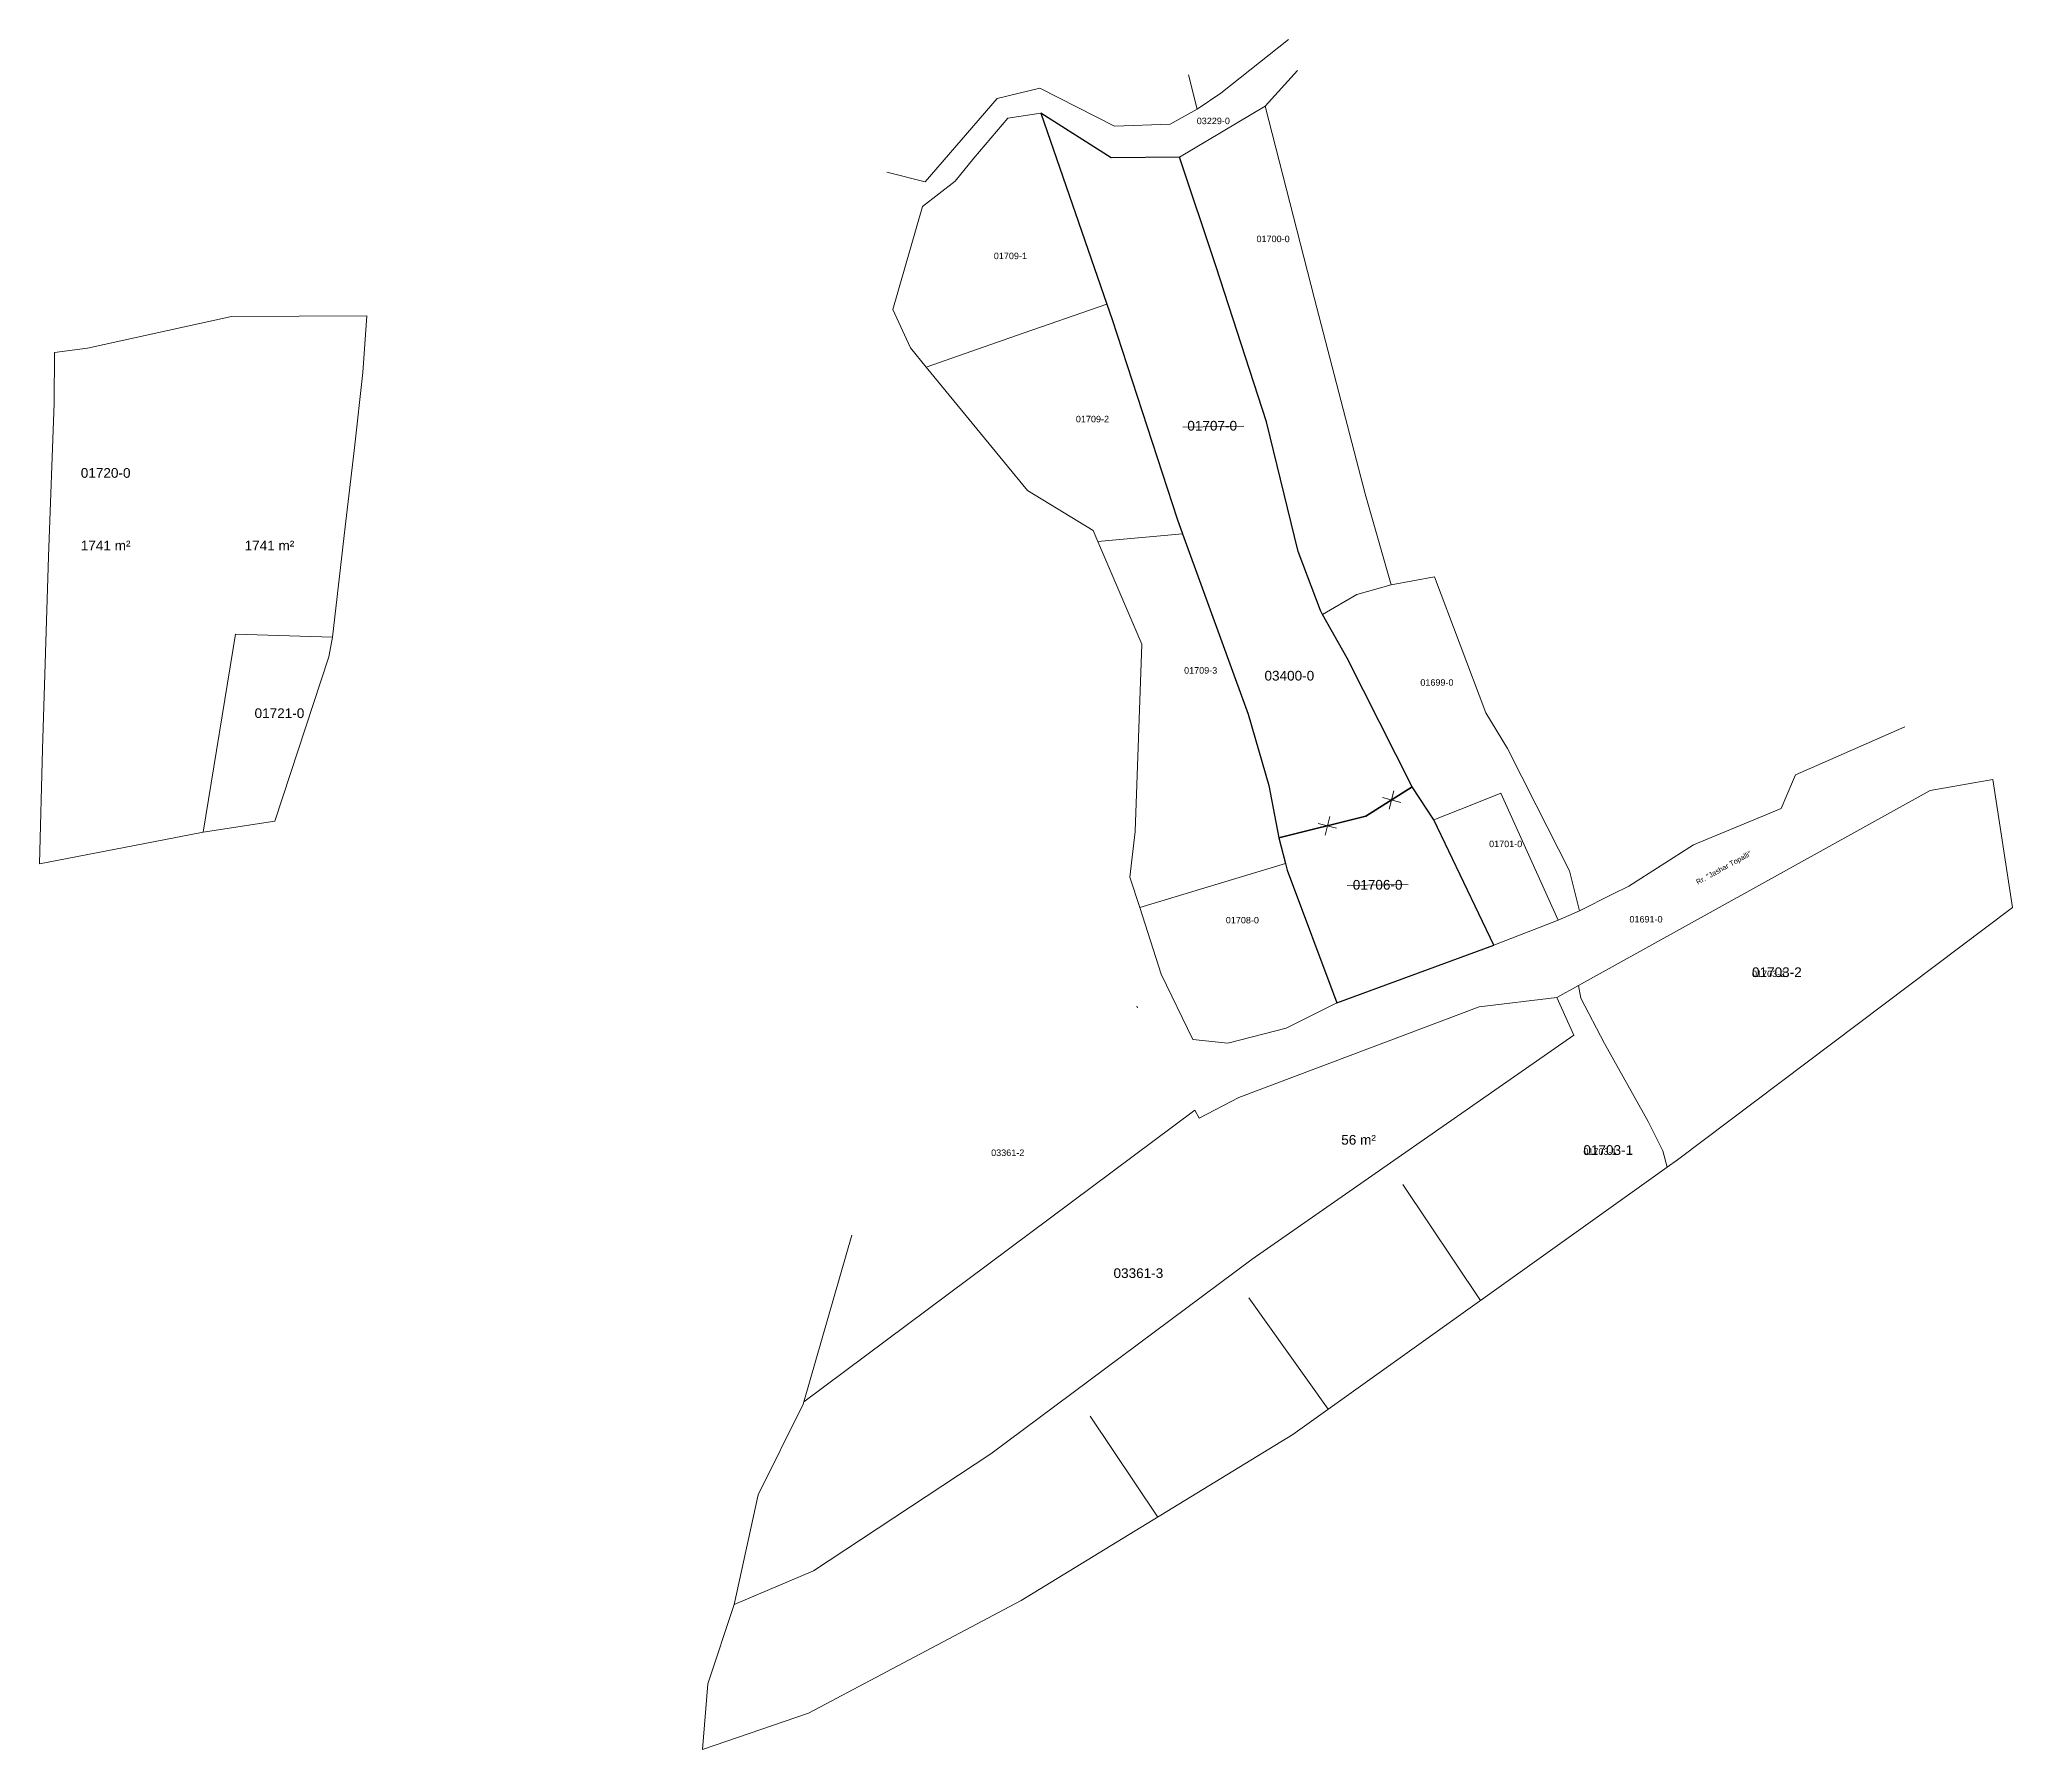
# Model space of a CAD drawing. Header units: metres. Extents: x 7514305 to 7515651, y 4686379 to 4686759.
# Drawn here: x 7514305.1 to 7514610.2, y 4686379 to 4686643.5 of the extents above.
import ezdxf

# ---------------------------------------------------------------- set-up
doc = ezdxf.new("R2010")
doc.units = ezdxf.units.M
doc.layers.get('0').update_dxf_attribs({"lineweight": 0})
for name, color, linetype, lineweight in [('Nr Parceles Baze', 7, 'Continuous', 0), ('Nr-Kojshi', 251, 'Continuous', 0), ('Parc-Kojshi', 251, 'Continuous', 0), ('Parc-Re', 1, 'Continuous', 0), ('Parcela Baze', 7, 'Continuous', 0), ('ParcReNet_12', 4, 'Continuous', 0), ('Pikat Ndarjes garb', 1, 'Continuous', 0), ('sip', 1, 'Continuous', 0)]:
    doc.layers.add(name, color=color, linetype=linetype, lineweight=lineweight)
doc.styles.get("Standard").update_dxf_attribs({"font": 'arial.ttf'})

msp = doc.modelspace()

# ---------------------------------------------------------------- linework, layer by layer
at = {"layer": 'Parc-Kojshi'}
for points in [[(7514498.27, 4686643.46), (7514487.8, 4686635.15)], [(7514494.63, 4686633.12), (7514499.65, 4686638.67)], [(7514459.8, 4686635.92), (7514453.23, 4686634.35)], [(7514471.34, 4686630.07), (7514459.8, 4686635.92)], [(7514484.11, 4686632.69), (7514482.81, 4686637.97)], [(7514487.8, 4686635.15), (7514484.11, 4686632.69)], [(7514453.23, 4686634.35), (7514442.09, 4686621.46)], [(7514454.87, 4686631.28), (7514459.97, 4686632.06)], [(7514484.11, 4686632.69), (7514479.96, 4686630.38)], [(7514481.42, 4686625.24), (7514494.63, 4686633.12)], [(7514502.28, 4686603.34), (7514494.63, 4686633.12)], [(7514449.62, 4686625.1), (7514454.87, 4686631.28)], [(7514479.96, 4686630.38), (7514471.34, 4686630.07)], [(7514442.09, 4686621.46), (7514436.13, 4686622.91)], [(7514446.74, 4686621.54), (7514449.62, 4686625.1)], [(7514441.65, 4686617.64), (7514446.74, 4686621.54)], [(7514437.07, 4686601.7), (7514441.65, 4686617.64)], [(7514439.79, 4686595.76), (7514437.07, 4686601.7)], [(7514456.2, 4686597.65), (7514470.15, 4686602.51)], [(7514470.15, 4686602.51), (7514470.97, 4686600.14)], [(7514510.11, 4686573.17), (7514502.28, 4686603.34)], [(7514442.23, 4686592.79), (7514439.79, 4686595.76)], [(7514442.23, 4686592.79), (7514456.2, 4686597.65)], [(7514457.92, 4686573.71), (7514442.23, 4686592.79)], [(7514468.05, 4686567.49), (7514457.92, 4686573.71)], [(7514514.11, 4686559.11), (7514510.11, 4686573.17)], [(7514468.77, 4686565.8), (7514468.05, 4686567.49)], [(7514468.77, 4686565.8), (7514481.89, 4686567.02)], [(7514475.56, 4686549.96), (7514468.77, 4686565.8)], [(7514514.11, 4686559.11), (7514508.84, 4686557.6)], [(7514520.82, 4686560.35), (7514514.11, 4686559.11)], [(7514528.79, 4686539.32), (7514520.82, 4686560.35)], [(7514508.84, 4686557.6), (7514503.52, 4686554.54)], [(7514503.18, 4686555.16), (7514503.18, 4686555.14)], [(7514503.18, 4686555.14), (7514503.52, 4686554.54)], [(7514474.54, 4686520.96), (7514475.56, 4686549.96)], [(7514532.12, 4686533.78), (7514528.79, 4686539.32)], [(7514593.56, 4686537.15), (7514580.77, 4686531.54)], [(7514536.57, 4686525.03), (7514532.12, 4686533.78)], [(7514580.77, 4686531.54), (7514576.65, 4686529.71)], [(7514576.2, 4686528.66), (7514574.42, 4686524.51)], [(7514576.65, 4686529.71), (7514576.2, 4686528.66)], [(7514520.72, 4686522.79), (7514526.86, 4686525.17)], [(7514526.86, 4686525.17), (7514531.06, 4686526.91)], [(7514531.06, 4686526.91), (7514539.96, 4686507.25)], [(7514541.72, 4686514.87), (7514536.57, 4686525.03)], [(7514574.42, 4686524.51), (7514560.88, 4686518.89)], [(7514473.73, 4686513.92), (7514474.54, 4686520.96)], [(7514497.79, 4686516.01), (7514475.25, 4686509.23)], [(7514550.89, 4686512.5), (7514560.88, 4686518.89)], [(7514475.25, 4686509.23), (7514473.73, 4686513.92)], [(7514543.24, 4686508.69), (7514541.72, 4686514.87)], [(7514548.37, 4686511.25), (7514543.24, 4686508.69)], [(7514550.89, 4686512.5), (7514548.37, 4686511.25)], [(7514475.25, 4686509.23), (7514478.59, 4686498.92)], [(7514539.96, 4686507.25), (7514530.02, 4686503.38)], [(7514543.24, 4686508.69), (7514539.96, 4686507.25)], [(7514478.59, 4686498.92), (7514483.45, 4686488.79)], [(7514539.75, 4686495.3), (7514527.74, 4686493.82)], [(7514539.75, 4686495.3), (7514543.08, 4686497.15)], [(7514542.37, 4686489.46), (7514539.75, 4686495.3)], [(7514543.46, 4686495.18), (7514543.08, 4686497.15)], [(7514547.13, 4686488.19), (7514543.46, 4686495.18)], [(7514474.93, 4686493.71), (7514474.79, 4686493.96)], [(7514527.74, 4686493.82), (7514490.6, 4686479.82)], [(7514497.89, 4686490.55), (7514505.72, 4686494.47)], [(7514483.45, 4686488.79), (7514488.85, 4686488.25)], [(7514488.85, 4686488.25), (7514497.89, 4686490.55)], [(7514492.63, 4686454.82), (7514542.37, 4686489.46)], [(7514553.86, 4686476.11), (7514547.13, 4686488.19)], [(7514490.6, 4686479.82), (7514484.45, 4686476.62)], [(7514483.75, 4686477.87), (7514423.33, 4686432.78)], [(7514484.45, 4686476.62), (7514483.75, 4686477.87)], [(7514556.11, 4686471.55), (7514553.86, 4686476.11)], [(7514556.78, 4686469.03), (7514556.11, 4686471.55)], [(7514558.38, 4686470.17), (7514556.78, 4686469.03)], [(7514423.33, 4686432.78), (7514430.73, 4686458.52)], [(7514452.25, 4686424.69), (7514492.63, 4686454.82)], [(7514416.24, 4686418.37), (7514423.23, 4686432.41)], [(7514423.23, 4686432.41), (7514423.33, 4686432.78)], [(7514424.83, 4686406.62), (7514452.25, 4686424.69)], [(7514412.55, 4686401.39), (7514416.24, 4686418.37)], [(7514412.55, 4686401.39), (7514424.83, 4686406.62)], [(7514408.48, 4686389.13), (7514412.55, 4686401.39)]]:
    msp.add_lwpolyline(points, dxfattribs=at)
at = {"layer": 'Parc-Re'}
for p, q in [((7514481.9, 4686583.51), (7514491.37, 4686583.64)), ((7514515.62, 4686525.47), (7514512.77, 4686526.2)), ((7514514.56, 4686527.26), (7514513.84, 4686524.41)), ((7514505.7, 4686521.49), (7514502.86, 4686522.21)), ((7514504.64, 4686523.27), (7514503.92, 4686520.42)), ((7514507.32, 4686512.62), (7514516.78, 4686512.74))]:
    msp.add_line(p, q, dxfattribs=at)
at = {"layer": 'Parc-Re', "flags": 128}
msp.add_lwpolyline([(7514520.72, 4686522.79), (7514517.39, 4686527.86), (7514507.35, 4686547.75), (7514503.52, 4686554.54), (7514503.18, 4686555.14), (7514503.18, 4686555.16), (7514499.77, 4686564.25), (7514494.83, 4686584.34), (7514487.05, 4686608.28), (7514481.42, 4686625.24), (7514470.82, 4686625.16), (7514459.97, 4686632.06), (7514470.15, 4686602.51), (7514470.97, 4686600.14), (7514481.06, 4686569.31), (7514481.89, 4686567.02), (7514492.01, 4686539.11), (7514495.23, 4686528.08), (7514496.74, 4686519.99), (7514497.79, 4686516.01), (7514498.06, 4686514.97), (7514505.72, 4686494.47), (7514530.02, 4686503.38)], close=True, dxfattribs=at)
at = {"layer": 'Parcela Baze', "lineweight": -3, "flags": 128}
for points in [[(7514487.05, 4686608.28), (7514481.42, 4686625.24), (7514470.82, 4686625.16), (7514459.97, 4686632.06), (7514470.15, 4686602.51), (7514470.97, 4686600.14), (7514481.06, 4686569.31), (7514481.89, 4686567.02), (7514492.01, 4686539.11), (7514495.23, 4686528.08), (7514496.74, 4686519.99), (7514510.19, 4686523.31), (7514517.39, 4686527.86), (7514507.35, 4686547.75), (7514503.52, 4686554.54), (7514503.18, 4686555.14), (7514503.18, 4686555.16), (7514499.77, 4686564.25), (7514494.83, 4686584.34)], [(7514520.72, 4686522.79), (7514517.39, 4686527.86), (7514510.19, 4686523.31), (7514496.74, 4686519.99), (7514497.79, 4686516.01), (7514498.06, 4686514.97), (7514505.72, 4686494.47), (7514530.02, 4686503.38)]]:
    msp.add_lwpolyline(points, close=True, dxfattribs=at)
at = {"layer": 'Parcela Baze', "flags": 128}
for points in [[(7514352.39, 4686568.1), (7514353.82, 4686580.32), (7514355.14, 4686591.97), (7514355.74, 4686600.73), (7514334.83, 4686600.61), (7514312.57, 4686595.71), (7514307.46, 4686595.06), (7514307.38, 4686587.2), (7514306.55, 4686563.5), (7514305.58, 4686533.7), (7514305.13, 4686515.96), (7514322.76, 4686519.36), (7514330.44, 4686520.85), (7514335.44, 4686551.46), (7514350.46, 4686551.04)], [(7514349.86, 4686547.96), (7514350.46, 4686551.04), (7514335.44, 4686551.46), (7514330.44, 4686520.85), (7514341.52, 4686522.56)], [(7514556.78, 4686469.03), (7514556.11, 4686471.55), (7514553.86, 4686476.11), (7514547.13, 4686488.19), (7514543.46, 4686495.18), (7514543.08, 4686497.15), (7514539.75, 4686495.3), (7514542.37, 4686489.46), (7514492.63, 4686454.82), (7514452.25, 4686424.69), (7514424.83, 4686406.62), (7514412.55, 4686401.39), (7514408.48, 4686389.13), (7514407.64, 4686378.98), (7514424.06, 4686384.58), (7514456.93, 4686402.03), (7514498.92, 4686427.68)]]:
    msp.add_lwpolyline(points, close=True, dxfattribs=at)
at = {"layer": 'Parcela Baze'}
for points in [[(7514312.57, 4686595.71), (7514334.83, 4686600.61)], [(7514334.83, 4686600.61), (7514355.74, 4686600.73)], [(7514355.74, 4686600.73), (7514355.14, 4686591.97)], [(7514307.46, 4686595.06), (7514312.57, 4686595.71)], [(7514307.38, 4686587.2), (7514307.46, 4686595.06)], [(7514355.14, 4686591.97), (7514353.82, 4686580.32)], [(7514306.55, 4686563.5), (7514307.38, 4686587.2)], [(7514353.82, 4686580.32), (7514352.39, 4686568.1)], [(7514352.39, 4686568.1), (7514350.46, 4686551.04)], [(7514305.58, 4686533.7), (7514306.55, 4686563.5)], [(7514335.44, 4686551.46), (7514330.44, 4686520.85)], [(7514335.44, 4686551.46), (7514330.44, 4686520.85)], [(7514350.46, 4686551.04), (7514335.44, 4686551.46)], [(7514350.46, 4686551.04), (7514335.44, 4686551.46)], [(7514350.46, 4686551.04), (7514349.86, 4686547.96)], [(7514349.86, 4686547.96), (7514341.52, 4686522.56)], [(7514305.13, 4686515.96), (7514305.58, 4686533.7)], [(7514597.45, 4686527.3), (7514607.17, 4686528.98)], [(7514607.17, 4686528.98), (7514610.2, 4686509.22)], [(7514543.08, 4686497.15), (7514597.45, 4686527.3)], [(7514341.52, 4686522.56), (7514330.44, 4686520.85)], [(7514322.76, 4686519.36), (7514305.13, 4686515.96)], [(7514330.44, 4686520.85), (7514322.76, 4686519.36)], [(7514610.2, 4686509.22), (7514558.38, 4686470.17)], [(7514539.75, 4686495.3), (7514527.74, 4686493.82)], [(7514539.75, 4686495.3), (7514543.08, 4686497.15)], [(7514542.37, 4686489.46), (7514539.75, 4686495.3)], [(7514543.46, 4686495.18), (7514543.08, 4686497.15)], [(7514547.13, 4686488.19), (7514543.46, 4686495.18)], [(7514492.63, 4686454.82), (7514542.37, 4686489.46)], [(7514553.86, 4686476.11), (7514547.13, 4686488.19)], [(7514556.11, 4686471.55), (7514553.86, 4686476.11)], [(7514556.78, 4686469.03), (7514556.11, 4686471.55)], [(7514498.92, 4686427.68), (7514556.78, 4686469.03)], [(7514558.38, 4686470.17), (7514556.78, 4686469.03)], [(7514452.25, 4686424.69), (7514492.63, 4686454.82)], [(7514456.93, 4686402.03), (7514498.92, 4686427.68)], [(7514424.83, 4686406.62), (7514452.25, 4686424.69)], [(7514412.55, 4686401.39), (7514424.83, 4686406.62)], [(7514408.48, 4686389.13), (7514412.55, 4686401.39)], [(7514424.06, 4686384.58), (7514456.93, 4686402.03)], [(7514407.64, 4686378.98), (7514408.48, 4686389.13)], [(7514407.64, 4686378.98), (7514424.06, 4686384.58)]]:
    msp.add_lwpolyline(points, dxfattribs=at)
at = {"layer": 'ParcReNet_12', "flags": 128}
for points in [[(7514494.83, 4686584.34), (7514487.05, 4686608.28), (7514481.42, 4686625.24), (7514470.82, 4686625.16), (7514459.97, 4686632.06), (7514470.15, 4686602.51), (7514470.97, 4686600.14), (7514481.06, 4686569.31), (7514481.89, 4686567.02), (7514492.01, 4686539.11), (7514495.23, 4686528.08), (7514496.74, 4686519.99), (7514497.79, 4686516.01), (7514498.06, 4686514.97), (7514505.72, 4686494.47), (7514530.02, 4686503.38), (7514520.72, 4686522.79), (7514517.39, 4686527.86), (7514507.35, 4686547.75), (7514503.52, 4686554.54), (7514503.18, 4686555.14), (7514503.18, 4686555.16), (7514499.77, 4686564.25)], [(7514350.46, 4686551.04), (7514352.39, 4686568.1), (7514353.82, 4686580.32), (7514355.14, 4686591.97), (7514355.74, 4686600.73), (7514334.83, 4686600.61), (7514312.57, 4686595.71), (7514307.46, 4686595.06), (7514307.38, 4686587.2), (7514306.55, 4686563.5), (7514305.58, 4686533.7), (7514305.13, 4686515.96), (7514322.76, 4686519.36), (7514330.44, 4686520.85), (7514341.52, 4686522.56), (7514349.86, 4686547.96)]]:
    msp.add_lwpolyline(points, close=True, dxfattribs=at)
at = {"layer": 'Pikat Ndarjes garb', "flags": 128}
for points in [[(7514527.93, 4686448.41), (7514515.93, 4686466.39)], [(7514504.41, 4686431.6), (7514492.11, 4686448.82)], [(7514478.06, 4686414.94), (7514467.61, 4686430.54)]]:
    msp.add_lwpolyline(points, dxfattribs=at)

# ---------------------------------------------------------------- texts
msp.add_text('Rr. "Jashar Topalli"', height=0.8, rotation=28.7517).set_placement((7514561.55, 4686512.72))
at = {"layer": 'Nr Parceles Baze'}
for s, p in [('01707-0', (7514482.61, 4686582.97)), ('01720-0', (7514311.52, 4686575.67)), ('01721-0', (7514338.39, 4686538.51)), ('01706-0', (7514508.19, 4686511.97)), ('01703-2', (7514569.92, 4686498.45)), ('01703-1', (7514543.85, 4686470.95)), ('03361-3', (7514471.2, 4686451.91))]:
    msp.add_text(s, height=1.5, dxfattribs=at).set_placement(p)
at = {"layer": 'Nr-Kojshi'}
for s, p in [('03229-0', (7514484.07, 4686630.36)), ('01700-0', (7514493.31, 4686612.11)), ('01709-1', (7514452.69, 4686609.48)), ('01709-2', (7514465.38, 4686584.25)), ('01709-3', (7514482.11, 4686545.38)), ('01699-0', (7514518.64, 4686543.51)), ('01701-0', (7514529.27, 4686518.54)), ('01708-0', (7514488.56, 4686506.75)), ('01691-0', (7514550.97, 4686506.89)), ('01703-2', (7514569.92, 4686498.45)), ('03361-2', (7514452.28, 4686470.78)), ('01703-1', (7514543.85, 4686470.95))]:
    msp.add_text(s, height=1, dxfattribs=at).set_placement(p)
at = {"layer": 'ParcReNet_12', "color": 1}
msp.add_text('03400-0', height=1.5, dxfattribs=at).set_placement((7514494.54, 4686544.31))
at = {"layer": 'sip'}
for s, p in [('1741 m²', (7514311.52, 4686564.44)), ('1741 m²', (7514336.85, 4686564.44)), ('56 m²', (7514506.41, 4686472.53))]:
    msp.add_text(s, height=1.5, dxfattribs=at).set_placement(p)

doc.saveas('drawing.dxf')
